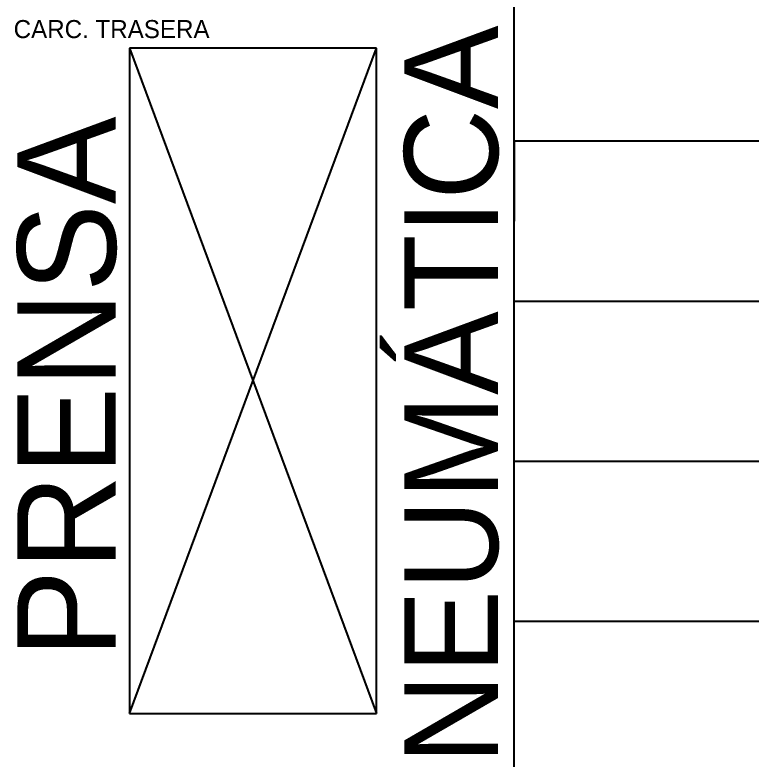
# Model space of a CAD drawing. Header units: metres. Extents: x 151 to 270, y 180 to 223.
# Drawn here: x 178.782 to 181.08, y 204.174 to 206.497 of the extents above; entities that cross this region are included whole.
import ezdxf

# ---------------------------------------------------------------- set-up
doc = ezdxf.new("R2010")
doc.units = ezdxf.units.M
doc.layers.add('1-AREA DE PRODUCCION', color=7, linetype='Continuous')

msp = doc.modelspace()

# ---------------------------------------------------------------- linework, layer by layer
at = {"layer": '1-AREA DE PRODUCCION', "color": 0}
for p, q in [((180.3401, 204.1037), (180.3401, 206.6037)), ((179.1393, 206.3931), (179.1393, 204.3165)), ((179.9108, 206.3931), (179.1393, 206.3931)), ((179.9108, 204.3165), (179.9108, 206.3931)), ((180.3401, 206.1037), (180.3401, 205.8537)), ((180.3401, 204.6037), (180.3401, 206.1037)), ((180.3401, 206.1037), (182.8401, 206.1037)), ((180.3401, 205.6037), (182.8401, 205.6037)), ((180.3401, 205.1037), (182.8401, 205.1037)), ((180.3401, 204.1037), (180.3401, 204.6037)), ((182.8401, 204.6037), (180.3401, 204.6037)), ((179.1393, 204.3165), (179.9108, 204.3165))]:
    msp.add_line(p, q, dxfattribs=at)
at = {"layer": '1-AREA DE PRODUCCION', "color": 0, "linetype": 'ByBlock'}
for p, q in [((179.1393, 206.3931), (179.9108, 204.3165)), ((179.1393, 204.3165), (179.9108, 206.3931))]:
    msp.add_line(p, q, dxfattribs=at)

# ---------------------------------------------------------------- texts
at = {"layer": '1-AREA DE PRODUCCION', "color": 0}
msp.add_text('CARC. TRASERA', height=0.056372, dxfattribs=at).set_placement((178.7779, 206.4246))
for s, height, p in [('NEUMÁTICA', 0.2929, (180.2898, 204.1576)), ('PRENSA ', 0.30727, (179.0968, 204.4905))]:
    msp.add_text(s, height=height, rotation=90, dxfattribs=at).set_placement(p)

doc.saveas('drawing.dxf')
